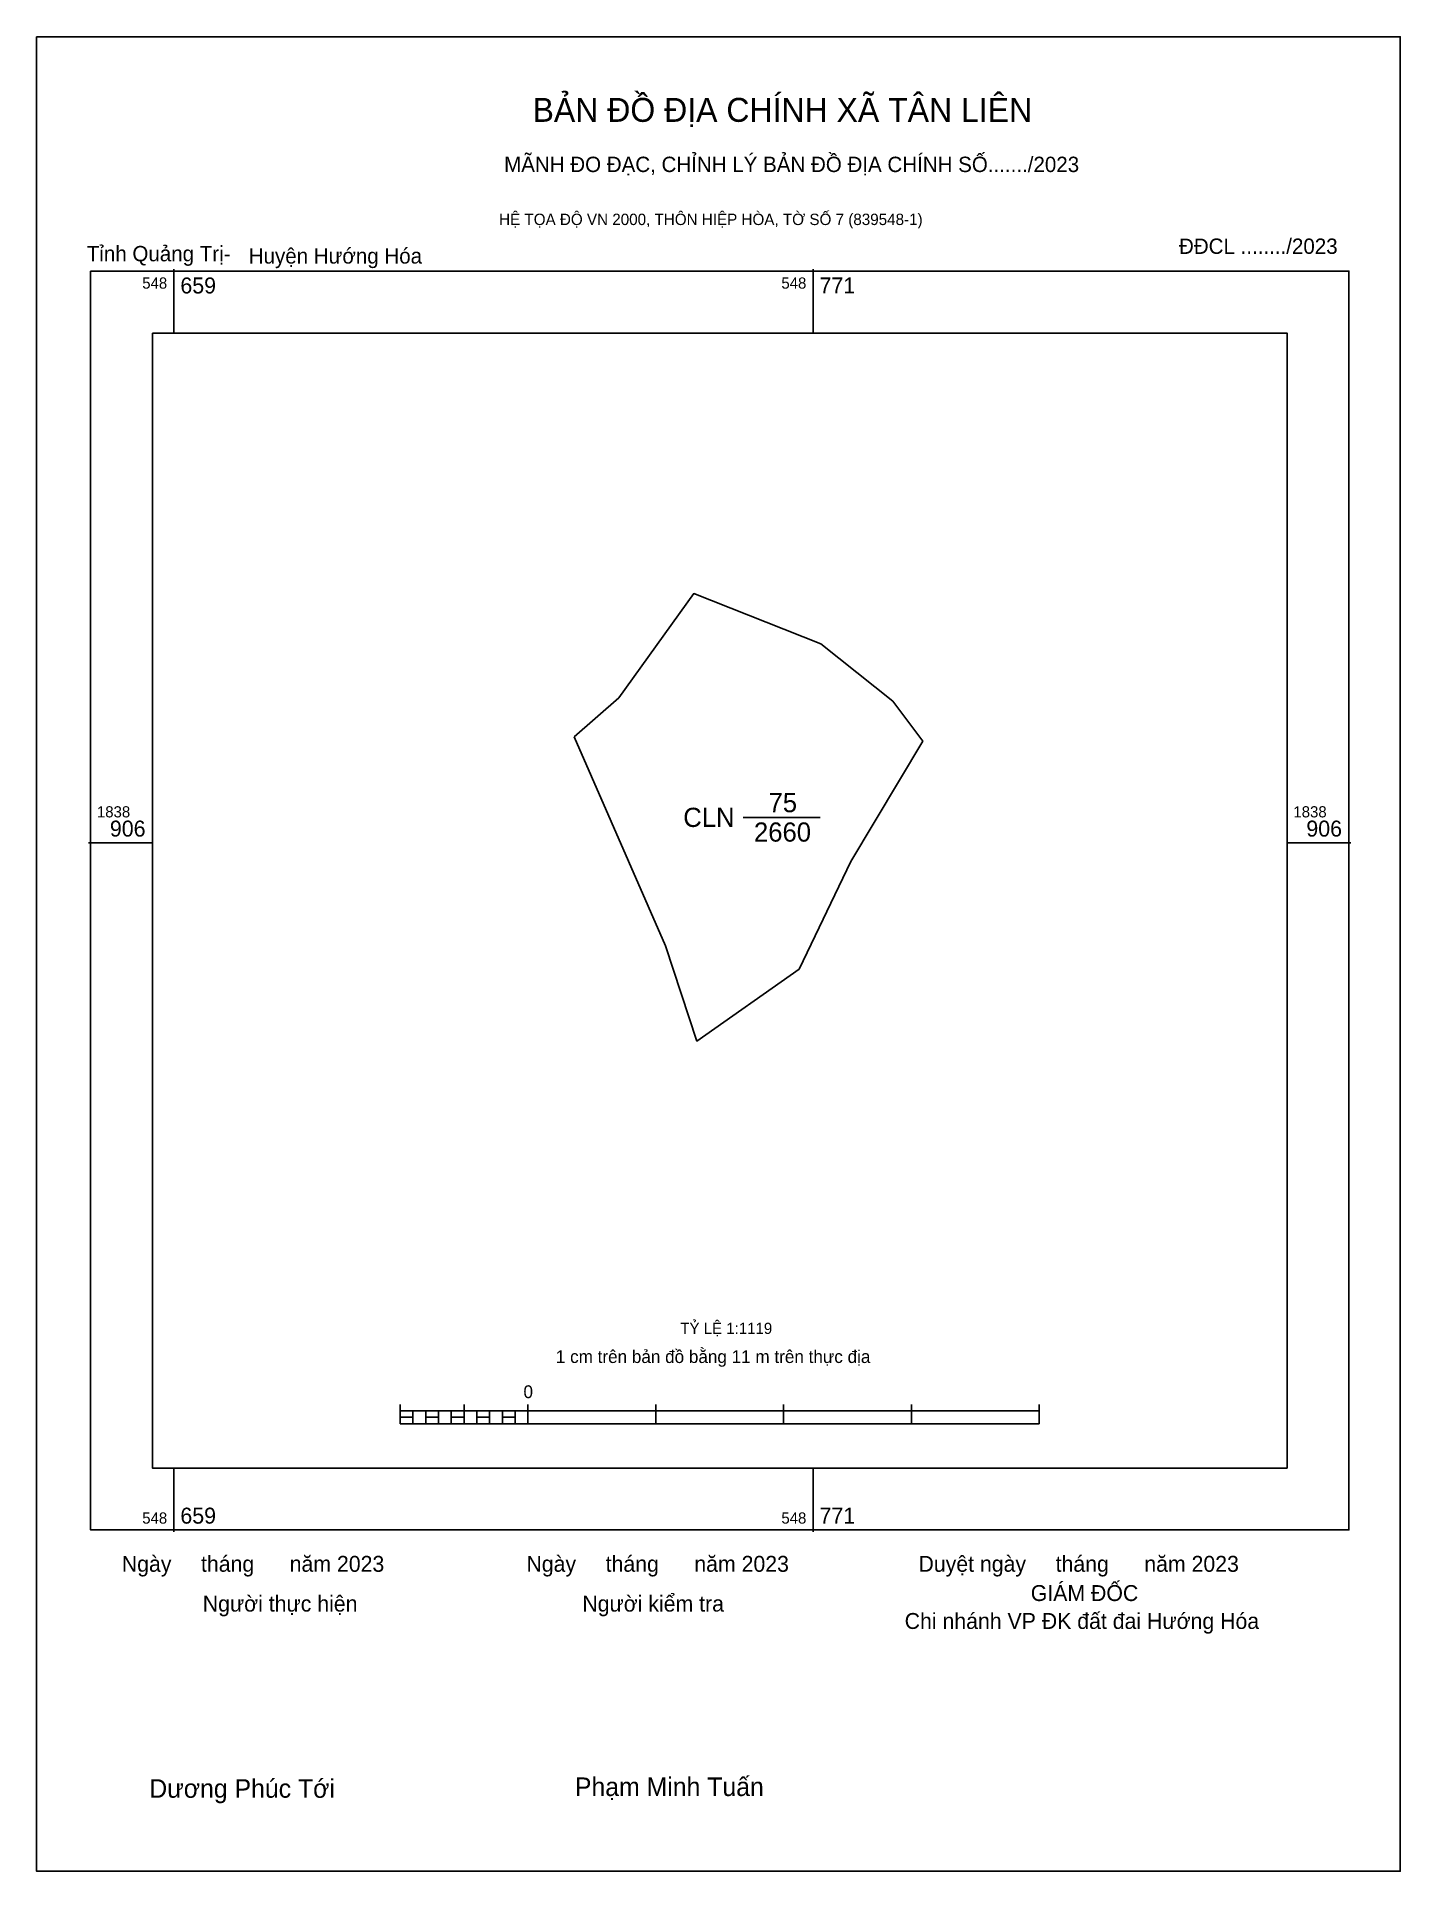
# Model space of a CAD drawing. Extents: x 548636 to 548875, y 1838727 to 1839048.
import ezdxf

# ---------------------------------------------------------------- set-up
doc = ezdxf.new("R2010")
doc.units = 0
for name, color, linetype in [('Level 10', 7, 'Continuous'), ('Level 13', 7, 'Continuous'), ('Level 15', 7, 'Continuous'), ('Level 6', 7, 'Continuous'), ('Level 62', 7, 'Continuous'), ('Level 63', 7, 'Continuous'), ('Level 9', 7, 'Continuous')]:
    doc.layers.add(name, color=color, linetype=linetype)

msp = doc.modelspace()

# ---------------------------------------------------------------- linework, layer by layer
at = {"layer": 'Level 10'}
msp.add_line((548759.74, 1838911.26), (548773.22, 1838911.26), dxfattribs=at)
msp.add_lwpolyline([(548730.12, 1838925.34), (548737.94, 1838932.19), (548751.06, 1838950.45), (548773.35, 1838941.65), (548785.91, 1838931.62), (548791.18, 1838924.58), (548778.59, 1838903.53), (548769.53, 1838884.7), (548751.62, 1838872.07), (548746.12, 1838888.74)], close=True, dxfattribs=at)
at = {"layer": 'Level 15'}
msp.add_lwpolyline([(548635.94, 1839047.96), (548874.84, 1839047.96), (548874.84, 1838726.7), (548635.94, 1838726.7)], close=True, dxfattribs=at)
at = {"layer": 'Level 62'}
msp.add_lwpolyline([(548656.23, 1838996.07), (548854.99, 1838996.07), (548854.99, 1838797.31), (548656.23, 1838797.31)], close=True, dxfattribs=at)
at = {"layer": 'Level 63'}
for p, q in [((548660, 1839007.27), (548660, 1838996.07)), ((548771.97, 1839007.27), (548771.97, 1838996.07)), ((548645.03, 1838906.77), (548656.23, 1838906.77)), ((548854.99, 1838906.77), (548866.19, 1838906.77)), ((548699.63, 1838808.44), (548699.63, 1838805.08)), ((548710.82, 1838808.44), (548710.82, 1838805.08)), ((548722.02, 1838808.44), (548722.02, 1838805.08)), ((548744.42, 1838808.44), (548744.42, 1838805.08)), ((548766.81, 1838808.44), (548766.81, 1838805.08)), ((548789.2, 1838808.44), (548789.2, 1838805.08)), ((548811.6, 1838808.44), (548811.6, 1838805.08)), ((548699.63, 1838807.32), (548811.6, 1838807.32)), ((548699.63, 1838805.08), (548811.6, 1838805.08)), ((548701.87, 1838807.32), (548701.87, 1838805.08)), ((548704.11, 1838807.32), (548704.11, 1838805.08)), ((548706.34, 1838807.32), (548706.34, 1838805.08)), ((548708.58, 1838807.32), (548708.58, 1838805.08)), ((548710.82, 1838807.32), (548710.82, 1838805.08)), ((548713.06, 1838807.32), (548713.06, 1838805.08)), ((548715.3, 1838807.32), (548715.3, 1838805.08)), ((548717.54, 1838807.32), (548717.54, 1838805.08)), ((548719.78, 1838807.32), (548719.78, 1838805.08)), ((548722.02, 1838807.32), (548722.02, 1838805.08)), ((548660, 1838797.31), (548660, 1838786.12)), ((548771.97, 1838797.31), (548771.97, 1838786.12))]:
    msp.add_line(p, q, dxfattribs=at)
for points in [[(548645.38, 1839006.92), (548865.84, 1839006.92), (548865.84, 1838786.47), (548645.38, 1838786.47)], [(548699.63, 1838806.2), (548701.87, 1838806.2), (548701.87, 1838805.08), (548699.63, 1838805.08)], [(548699.63, 1838806.2), (548701.87, 1838806.2), (548701.87, 1838805.08), (548699.63, 1838805.08)], [(548704.11, 1838806.2), (548706.34, 1838806.2), (548706.34, 1838805.08), (548704.11, 1838805.08)], [(548708.58, 1838806.2), (548710.82, 1838806.2), (548710.82, 1838805.08), (548708.58, 1838805.08)], [(548713.06, 1838806.2), (548715.3, 1838806.2), (548715.3, 1838805.08), (548713.06, 1838805.08)], [(548717.54, 1838806.2), (548719.78, 1838806.2), (548719.78, 1838805.08), (548717.54, 1838805.08)]]:
    msp.add_lwpolyline(points, close=True, dxfattribs=at)

# ---------------------------------------------------------------- texts
at = {"layer": 'Level 13'}
for s, p in [('75', (548764.16, 1838912.16)), ('CLN', (548749.22, 1838909.58)), ('2660', (548761.61, 1838907.01))]:
    msp.add_text(s, height=3.359, dxfattribs=at).set_placement(p)
at = {"layer": 'Level 6'}
msp.add_text('TỶ LỆ 1:1119', height=1.9684, dxfattribs=at).set_placement((548748.7, 1838820.79))
at = {"layer": 'Level 63'}
for s, height, p in [('BẢN ĐỒ ĐỊA CHÍNH XÃ TÂN LIÊN', 4.1918, (548722.82, 1839033.05)), ('MÃNH ĐO ĐẠC, CHỈNH LÝ BẢN ĐỒ ĐỊA CHÍNH SỐ......./2023', 2.6898, (548717.84, 1839024.26)), ('HỆ TỌA ĐỘ VN 2000, THÔN HIỆP HÒA, TỜ SỐ 7 (839548-1)', 1.9911, (548716.96, 1839014.98)), ('548', 1.959, (548654.44, 1839003.84)), ('659', 2.799, (548661.12, 1839003)), ('548', 1.959, (548766.41, 1839003.84)), ('771', 2.799, (548773.09, 1839003)), ('1838', 1.959, (548646.5, 1838911.25)), ('906', 2.799, (548648.77, 1838907.89)), ('1838', 1.959, (548856.11, 1838911.25)), ('906', 2.799, (548858.38, 1838907.89)), ('1 cm trên bản đồ bằng 11 m trên thực địa', 2.2394, (548726.9, 1838815.71)), ('0', 2.24, (548721.23, 1838809.56)), ('548', 1.959, (548654.44, 1838787.58)), ('659', 2.799, (548661.12, 1838787.58)), ('548', 1.959, (548766.41, 1838787.58)), ('771', 2.799, (548773.09, 1838787.58)), ('Ngày     tháng      năm 2023', 2.7862, (548650.86, 1838779.15)), ('Ngày     tháng      năm 2023', 2.7862, (548721.75, 1838779.15)), ('Duyệt ngày     tháng      năm 2023', 2.7862, (548790.43, 1838779.15)), ('GIÁM ĐỐC', 2.786, (548810.1, 1838774.03)), ('Người thực hiện', 2.7862, (548665.04, 1838772.18)), ('Người kiểm tra', 2.7862, (548731.54, 1838772.18)), ('Chi nhánh VP ĐK đất đai Hướng Hóa', 2.7862, (548788.01, 1838769.14)), ('Dương Phúc Tới', 3.2498, (548655.67, 1838739.58)), ('Phạm Minh Tuấn', 3.2498, (548730.24, 1838739.88))]:
    msp.add_text(s, height=height, dxfattribs=at).set_placement(p)
at = {"layer": 'Level 9'}
for s, p in [('Tỉnh Quảng Trị-', (548644.72, 1839008.63)), ('Huyện Hướng Hóa', (548673.1, 1839008.23)), ('ĐĐCL ......../2023', (548836.07, 1839009.93))]:
    msp.add_text(s, height=2.6898, dxfattribs=at).set_placement(p)

doc.saveas('drawing.dxf')
